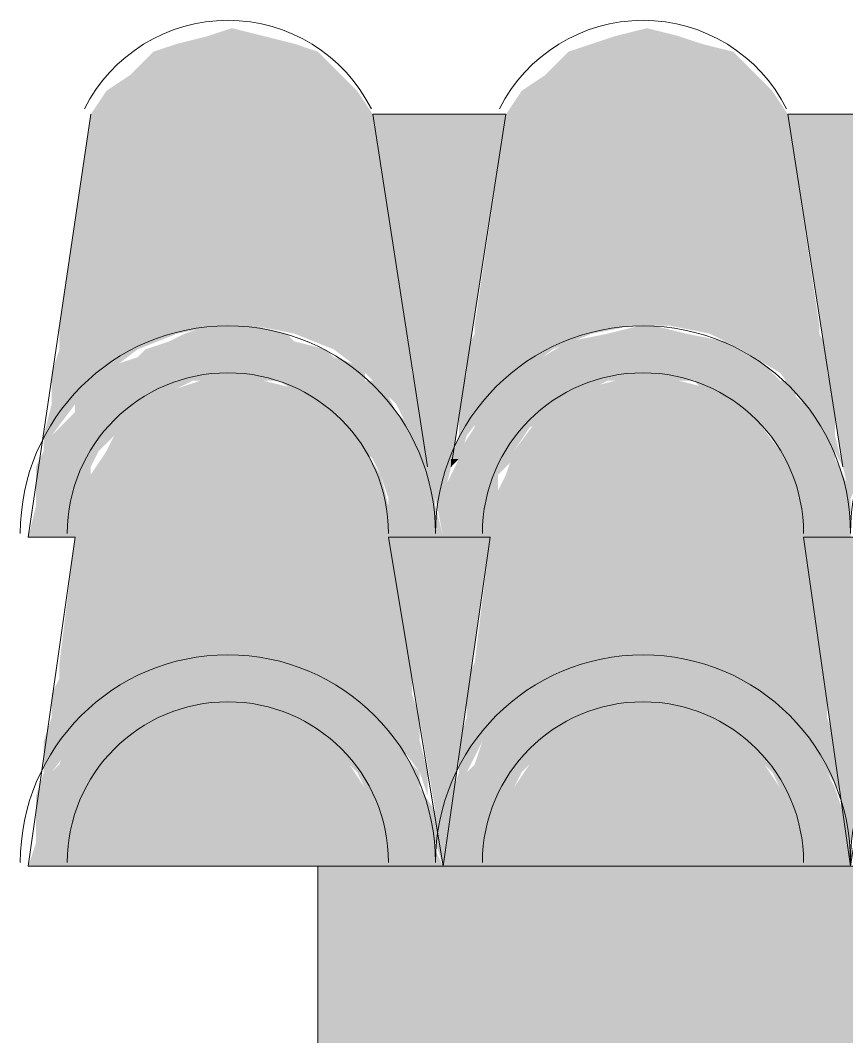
# Model space of a CAD drawing. Header units: millimetres. Extents: x 3949 to 6037, y -1956 to 1273.
# Drawn here: x 4809.31 to 4814.46, y -1551.99 to -1545.66 of the extents above; entities that cross this region are included whole.
import ezdxf

# ---------------------------------------------------------------- set-up
doc = ezdxf.new("R2010")
doc.units = ezdxf.units.MM
doc.layers.add('PADRÃO DE ENTRADA', color=7, linetype='Continuous', lineweight=0)

msp = doc.modelspace()

# ---------------------------------------------------------------- hatches: boundary and pattern name
at = {"layer": 'PADRÃO DE ENTRADA', "true_color": 0xffdf7e}
h = msp.add_hatch(color=41, dxfattribs=at)
h.dxf.hatch_style = 1
h.paths.add_polyline_path([(4835.4309, -1550.9297), (4835.0892, -1550.9297), (4834.7475, -1550.9297), (4829.8166, -1550.9297), (4829.6213, -1550.9297), (4812.6806, -1550.9297), (4812.2412, -1550.9297), (4811.9483, -1550.9297), (4811.6065, -1550.9297), (4811.1672, -1550.9297), (4811.1672, -1564.6455), (4821.4032, -1564.6455), (4826.8079, -1566.7879), (4826.8711, -1566.5984), (4827.9939, -1567.2819), (4826.7246, -1567.0377), (4826.8079, -1566.7879), (4821.4032, -1564.6455), (4811.1672, -1564.6455), (4811.1672, -1576.1533), (4812.4709, -1576.6701), (4812.5341, -1576.4805), (4813.657, -1577.164), (4812.3877, -1576.9199), (4812.4709, -1576.6701), (4811.1672, -1576.1533), (4811.1672, -1595.5028), (4835.1463, -1595.5028), (4835.1463, -1594.087), (4836.4156, -1594.087), (4836.4156, -1595.5028), (4846.5087, -1595.5028), (4846.2662, -1550.9297), (4836.4074, -1550.9297), (4836.4074, -1561.0844), (4842.9976, -1561.0844), (4842.9976, -1585.2731), (4836.855, -1585.2731), (4836.855, -1586.2007), (4834.5116, -1586.2007), (4834.5116, -1585.2731), (4831.633, -1585.2731), (4831.633, -1585.7259), (4830.1812, -1585.7259), (4830.1812, -1585.2731), (4828.4881, -1585.2731), (4828.4881, -1561.0844), (4835.4309, -1561.0844)])
h.paths.add_polyline_path([(4826.7102, -1578.2617), (4826.7102, -1578.5536), (4827.2814, -1578.5536), (4827.2814, -1579.1883), (4826.7102, -1579.1883), (4826.7102, -1579.4549), (4815.2227, -1579.4549), (4815.2227, -1579.1883), (4814.6261, -1579.1883), (4814.6261, -1578.5536), (4815.2227, -1578.5536), (4815.2227, -1578.2617)], flags=16)
h.paths.add_polyline_path([(4826.1136, -1578.5536), (4826.1136, -1578.4521), (4826.5706, -1578.4521), (4826.5706, -1579.2899), (4826.1136, -1579.2899), (4815.8193, -1579.1883), (4815.8193, -1579.2899), (4815.3369, -1579.2899), (4815.3369, -1578.4521), (4815.8193, -1578.4521), (4815.8193, -1578.5536)], flags=0)
h.paths.add_polyline_path([(4825.3132, -1595.6059), (4832.7002, -1595.6059), (4832.7002, -1592.3623), (4825.3132, -1592.3623)], flags=9)

# ---------------------------------------------------------------- linework, layer by layer
at = {"layer": 'PADRÃO DE ENTRADA', "color": 7, "lineweight": 5}
for points in [[(4809.3608, -1548.8792), (4809.7514, -1546.2429)], [(4811.5089, -1546.2429), (4812.3389, -1546.2429)], [(4811.8507, -1548.4399), (4811.5089, -1546.2429)], [(4811.9971, -1548.4399), (4812.3389, -1546.2429)], [(4814.0964, -1546.2429), (4814.9263, -1546.2429)], [(4814.4381, -1548.4399), (4814.0964, -1546.2429)], [(4814.194, -1548.8792), (4814.487, -1550.9297), (4814.8287, -1548.7328)], [(4809.6537, -1548.8792), (4809.3608, -1548.8792)], [(4809.3608, -1550.9297), (4809.6537, -1548.8792)], [(4812.2412, -1548.8792), (4811.9483, -1548.8792), (4811.6065, -1548.8792)], [(4811.6065, -1548.8792), (4811.9483, -1550.9297), (4812.2412, -1548.8792)], [(4811.9483, -1548.8792), (4811.9483, -1548.8792)], [(4811.9483, -1548.8792), (4811.9483, -1548.8792)], [(4814.8287, -1548.8792), (4814.487, -1548.8792), (4814.194, -1548.8792)], [(4809.6537, -1550.9297), (4809.3608, -1550.9297)], [(4811.6065, -1550.9297), (4809.6537, -1550.9297)], [(4811.1672, -1595.5028), (4811.1672, -1550.9297)], [(4812.2412, -1550.9297), (4811.9483, -1550.9297), (4811.6065, -1550.9297)], [(4814.194, -1550.9297), (4812.2412, -1550.9297)], [(4841.1918, -1550.9297), (4812.6806, -1550.9297)], [(4814.8287, -1550.9297), (4814.487, -1550.9297), (4814.194, -1550.9297)]]:
    msp.add_lwpolyline(points, dxfattribs=at)
for points in [[(4809.312, -1548.8547, -0.999977), (4811.8995, -1548.8547, -0.999977), (4814.4869, -1548.8548, -0.999977), (4817.0743, -1548.8548)], [(4809.312, -1550.9052, -0.999977), (4811.8995, -1550.9052, -0.999977), (4814.4869, -1550.9053, -0.999977), (4817.0743, -1550.9053)]]:
    msp.add_lwpolyline(points, format="xyb", dxfattribs=at)
for centre, start, end in [((4810.6057, -1546.6579), 26.62312, 153.36929), ((4813.1932, -1546.6579), 26.62312, 153.36929), ((4810.6057, -1548.8548), 0.0024, 179.9938), ((4813.1932, -1548.8548), 0.0024, 179.9938), ((4810.6057, -1550.9053), 0.0024, 179.9938), ((4813.1932, -1550.9053), 0.0024, 179.9938)]:
    msp.add_arc(centre, 1.0008, start, end, dxfattribs=at)
at = {"layer": 'PADRÃO DE ENTRADA', "color": 244, "true_color": 0x991b1e, "transparency": 33554559}
for points in [[(4810.6301, -1545.7059), (4810.4837, -1545.7547), (4810.8254, -1545.7547)], [(4813.2176, -1545.7059), (4813.0223, -1545.7547), (4813.4129, -1545.7547)], [(4810.4837, -1545.7547), (4810.8254, -1545.7547), (4810.2884, -1545.8035)], [(4810.8254, -1545.7547), (4810.2884, -1545.8035), (4811.0207, -1545.8035)], [(4810.8254, -1545.7547), (4810.4837, -1545.7547), (4810.4837, -1545.7547)], [(4810.4837, -1545.7547), (4810.4837, -1545.7547), (4810.8254, -1545.7547)], [(4813.0223, -1545.7547), (4813.4129, -1545.7547), (4812.8759, -1545.8035)], [(4813.4129, -1545.7547), (4812.8759, -1545.8035), (4813.5594, -1545.8035)], [(4810.1419, -1545.8524), (4811.1672, -1545.8524), (4809.9955, -1545.9988)], [(4811.1672, -1545.8524), (4809.9955, -1545.9988), (4811.3136, -1545.9988)], [(4810.2884, -1545.8035), (4811.0207, -1545.8035), (4810.1419, -1545.8524)], [(4811.0207, -1545.8035), (4810.1419, -1545.8524), (4811.1672, -1545.8524)], [(4812.7294, -1545.8524), (4813.7547, -1545.8524), (4812.583, -1545.9988)], [(4813.7547, -1545.8524), (4812.583, -1545.9988), (4813.9011, -1545.9988)], [(4812.8759, -1545.8035), (4813.5594, -1545.8035), (4812.7294, -1545.8524)], [(4813.5594, -1545.8035), (4812.7294, -1545.8524), (4813.7547, -1545.8524)], [(4809.9955, -1545.9988), (4811.3136, -1545.9988), (4809.849, -1546.0965)], [(4811.3136, -1545.9988), (4809.849, -1546.0965), (4811.4113, -1546.0965)], [(4812.583, -1545.9988), (4813.9011, -1545.9988), (4812.4365, -1546.0965)], [(4813.9011, -1545.9988), (4812.4365, -1546.0965), (4813.9988, -1546.0965)], [(4809.849, -1546.0965), (4811.4113, -1546.0965), (4809.7514, -1546.2429)], [(4811.4113, -1546.0965), (4809.7514, -1546.2429), (4811.5089, -1546.2429)], [(4812.4365, -1546.0965), (4813.9988, -1546.0965), (4812.3389, -1546.2429)], [(4813.9988, -1546.0965), (4812.3389, -1546.2429), (4814.0964, -1546.2429)], [(4809.7514, -1546.2429), (4811.5089, -1546.2429), (4809.5561, -1547.5611)], [(4811.5089, -1546.2429), (4809.5561, -1547.5611), (4811.753, -1547.5611)], [(4812.3389, -1546.2429), (4814.0964, -1546.2429), (4812.1436, -1547.5611)], [(4814.0964, -1546.2429), (4812.1436, -1547.5611), (4814.2917, -1547.5611)], [(4809.5561, -1547.5611), (4810.5325, -1547.5611), (4809.5561, -1547.6099)], [(4810.5325, -1547.5611), (4809.5561, -1547.6099), (4810.2884, -1547.6099)], [(4810.7766, -1547.5611), (4811.753, -1547.5611), (4810.5325, -1547.5611)], [(4810.7766, -1547.5611), (4810.7766, -1547.5611), (4811.753, -1547.5611)], [(4810.7766, -1547.5611), (4811.753, -1547.5611), (4811.0207, -1547.6099)], [(4811.753, -1547.5611), (4811.0207, -1547.6099), (4811.753, -1547.6099)], [(4812.1436, -1547.5611), (4813.12, -1547.5611), (4812.1436, -1547.6099)], [(4813.12, -1547.5611), (4812.1436, -1547.6099), (4812.8759, -1547.6099)], [(4813.3641, -1547.5611), (4814.2917, -1547.5611), (4813.12, -1547.5611)], [(4813.3641, -1547.5611), (4813.3641, -1547.5611), (4814.2917, -1547.5611)], [(4813.3641, -1547.5611), (4814.2917, -1547.5611), (4813.6082, -1547.6099)], [(4814.2917, -1547.5611), (4813.6082, -1547.6099), (4814.2917, -1547.6099)], [(4809.5561, -1547.6099), (4810.2884, -1547.6099), (4809.5561, -1547.7075)], [(4810.2884, -1547.6099), (4809.5561, -1547.7075), (4810.0443, -1547.7075)], [(4811.0207, -1547.6099), (4811.753, -1547.6099), (4811.2648, -1547.7075)], [(4811.753, -1547.6099), (4811.2648, -1547.7075), (4811.753, -1547.7075)], [(4812.1436, -1547.6099), (4812.8759, -1547.6099), (4812.0948, -1547.7075)], [(4812.8759, -1547.6099), (4812.0948, -1547.7075), (4812.6318, -1547.7075)], [(4813.6082, -1547.6099), (4814.2917, -1547.6099), (4813.8035, -1547.7075)], [(4814.2917, -1547.6099), (4813.8035, -1547.7075), (4814.3405, -1547.7075)], [(4809.5561, -1547.7075), (4810.0443, -1547.7075), (4809.5073, -1547.854)], [(4810.0443, -1547.7075), (4809.5073, -1547.854), (4809.849, -1547.854)], [(4811.2648, -1547.7075), (4811.753, -1547.7075), (4811.4601, -1547.854)], [(4811.753, -1547.7075), (4811.4601, -1547.854), (4811.753, -1547.854)], [(4812.0948, -1547.7075), (4812.6318, -1547.7075), (4812.0948, -1547.854)], [(4812.6318, -1547.7075), (4812.0948, -1547.854), (4812.4365, -1547.854)], [(4813.8035, -1547.7075), (4814.3405, -1547.7075), (4814.0476, -1547.854)], [(4814.3405, -1547.7075), (4814.0476, -1547.854), (4814.3405, -1547.854)], [(4809.5073, -1547.854), (4809.849, -1547.854), (4809.5073, -1548.0493)], [(4809.849, -1547.854), (4809.5073, -1548.0493), (4809.6537, -1548.0493)], [(4811.4601, -1547.854), (4811.753, -1547.854), (4811.6554, -1548.0493)], [(4811.753, -1547.854), (4811.6554, -1548.0493), (4811.8018, -1548.0493)], [(4812.0948, -1547.854), (4812.4365, -1547.854), (4812.0459, -1548.0493)], [(4812.4365, -1547.854), (4812.0459, -1548.0493), (4812.2412, -1548.0493)], [(4814.0476, -1547.854), (4814.3405, -1547.854), (4814.194, -1548.0493)], [(4814.3405, -1547.854), (4814.194, -1548.0493), (4814.3893, -1548.0493)], [(4810.4349, -1547.9028), (4810.8254, -1547.9028), (4810.2884, -1547.9516)], [(4810.8254, -1547.9028), (4810.2884, -1547.9516), (4811.0207, -1547.9516)], [(4810.6301, -1547.9028), (4810.679, -1547.9028), (4810.4349, -1547.9028)], [(4810.679, -1547.9028), (4810.4349, -1547.9028), (4810.8254, -1547.9028)], [(4810.6301, -1547.9028), (4810.679, -1547.9028), (4810.679, -1547.9028)], [(4813.0223, -1547.9028), (4813.4129, -1547.9028), (4812.8271, -1547.9516)], [(4813.4129, -1547.9028), (4812.8271, -1547.9516), (4813.6082, -1547.9516)], [(4813.2176, -1547.9028), (4813.0223, -1547.9028), (4813.4129, -1547.9028)], [(4810.2884, -1547.9516), (4811.0207, -1547.9516), (4810.0931, -1548.0493)], [(4811.0207, -1547.9516), (4810.0931, -1548.0493), (4811.216, -1548.0493)], [(4812.8271, -1547.9516), (4813.6082, -1547.9516), (4812.6806, -1548.0493)], [(4813.6082, -1547.9516), (4812.6806, -1548.0493), (4813.7547, -1548.0493)], [(4809.5073, -1548.0493), (4809.6537, -1548.0493), (4809.4584, -1548.2446)], [(4809.6537, -1548.0493), (4809.4584, -1548.2446), (4809.5073, -1548.2446)], [(4810.0931, -1548.0493), (4811.216, -1548.0493), (4809.9467, -1548.1469)], [(4811.216, -1548.0493), (4809.9467, -1548.1469), (4811.3624, -1548.1469)], [(4811.6554, -1548.0493), (4811.8018, -1548.0493), (4811.753, -1548.2446)], [(4811.8018, -1548.0493), (4811.753, -1548.2446), (4811.8507, -1548.2446)], [(4812.0459, -1548.0493), (4812.2412, -1548.0493), (4812.0459, -1548.2446)], [(4812.2412, -1548.0493), (4812.0459, -1548.2446), (4812.0948, -1548.2446)], [(4812.6806, -1548.0493), (4813.7547, -1548.0493), (4812.5341, -1548.1469)], [(4813.7547, -1548.0493), (4812.5341, -1548.1469), (4813.9011, -1548.1469)], [(4814.194, -1548.0493), (4814.3893, -1548.0493), (4814.3405, -1548.2446)], [(4814.3893, -1548.0493), (4814.3405, -1548.2446), (4814.3893, -1548.2446)], [(4809.9467, -1548.1469), (4811.3624, -1548.1469), (4809.849, -1548.3422)], [(4811.3624, -1548.1469), (4809.849, -1548.3422), (4811.4601, -1548.3422)], [(4812.5341, -1548.1469), (4813.9011, -1548.1469), (4812.3877, -1548.3422)], [(4813.9011, -1548.1469), (4812.3877, -1548.3422), (4814.0476, -1548.3422)], [(4809.4584, -1548.391), (4809.4584, -1548.391), (4809.5073, -1548.2446)], [(4809.4584, -1548.391), (4809.5073, -1548.2446), (4809.4584, -1548.2446)], [(4811.8507, -1548.4399), (4811.8507, -1548.2446), (4811.753, -1548.2446)], [(4811.8507, -1548.4399), (4811.8507, -1548.4399), (4811.8507, -1548.2446)], [(4812.0459, -1548.2446), (4812.0948, -1548.2446), (4811.9971, -1548.391)], [(4812.0948, -1548.2446), (4811.9971, -1548.391), (4812.0459, -1548.391)], [(4814.4381, -1548.4399), (4814.3893, -1548.2446), (4814.3405, -1548.2446)], [(4814.4381, -1548.4399), (4814.4381, -1548.4399), (4814.3893, -1548.2446)], [(4809.4584, -1548.391), (4809.4096, -1548.4399), (4809.4096, -1548.4399)], [(4809.849, -1548.3422), (4811.4601, -1548.3422), (4809.7514, -1548.4887)], [(4811.4601, -1548.3422), (4809.7514, -1548.4887), (4811.5577, -1548.4887)], [(4812.0459, -1548.391), (4811.9971, -1548.391), (4811.9971, -1548.4399)], [(4812.3877, -1548.3422), (4814.0476, -1548.3422), (4812.3389, -1548.4887)], [(4814.0476, -1548.3422), (4812.3389, -1548.4887), (4814.1452, -1548.4887)], [(4809.7514, -1548.4887), (4811.5577, -1548.4887), (4809.7026, -1548.684)], [(4811.5577, -1548.4887), (4809.7026, -1548.684), (4811.6065, -1548.684)], [(4812.3389, -1548.4887), (4814.1452, -1548.4887), (4812.2412, -1548.684)], [(4814.1452, -1548.4887), (4812.2412, -1548.684), (4814.194, -1548.684)], [(4809.7026, -1548.684), (4811.6065, -1548.684), (4809.6537, -1548.8792)], [(4811.6065, -1548.684), (4809.6537, -1548.8792), (4811.6065, -1548.8792)], [(4812.2412, -1548.684), (4814.194, -1548.684), (4812.2412, -1548.8792)], [(4814.194, -1548.684), (4812.2412, -1548.8792), (4814.194, -1548.8792)], [(4809.6537, -1548.8792), (4811.6065, -1548.8792), (4809.5561, -1549.6604)], [(4811.6065, -1548.8792), (4809.5561, -1549.6604), (4811.753, -1549.6604)], [(4812.2412, -1548.8792), (4814.194, -1548.8792), (4812.1436, -1549.6604)], [(4814.194, -1548.8792), (4812.1436, -1549.6604), (4814.3405, -1549.6604)], [(4810.6301, -1549.6604), (4809.5561, -1549.6604), (4809.5561, -1549.6604)], [(4809.5561, -1549.6604), (4809.5561, -1549.6604), (4810.6301, -1549.6604)], [(4810.6301, -1549.6604), (4809.5561, -1549.6604), (4810.4349, -1549.6604)], [(4809.5561, -1549.6604), (4810.4349, -1549.6604), (4809.5561, -1549.758)], [(4810.4349, -1549.6604), (4809.5561, -1549.758), (4810.1908, -1549.758)], [(4810.679, -1549.6604), (4811.753, -1549.6604), (4810.6301, -1549.6604)], [(4810.679, -1549.6604), (4810.679, -1549.6604), (4811.753, -1549.6604)], [(4810.8742, -1549.6604), (4811.753, -1549.6604), (4810.679, -1549.6604)], [(4810.8742, -1549.6604), (4810.8742, -1549.6604), (4811.753, -1549.6604)], [(4810.8742, -1549.6604), (4811.753, -1549.6604), (4811.1183, -1549.758)], [(4811.753, -1549.6604), (4811.1183, -1549.758), (4811.753, -1549.758)], [(4812.1436, -1549.6604), (4812.9735, -1549.6604), (4812.0948, -1549.758)], [(4812.9735, -1549.6604), (4812.0948, -1549.758), (4812.7782, -1549.758)], [(4813.2176, -1549.6604), (4812.1436, -1549.6604), (4812.9735, -1549.6604)], [(4813.4617, -1549.6604), (4814.3405, -1549.6604), (4813.2176, -1549.6604)], [(4813.4617, -1549.6604), (4813.4617, -1549.6604), (4814.3405, -1549.6604)], [(4813.4617, -1549.6604), (4814.3405, -1549.6604), (4813.657, -1549.758)], [(4814.3405, -1549.6604), (4813.657, -1549.758), (4814.3405, -1549.758)], [(4809.5561, -1549.758), (4810.1908, -1549.758), (4809.5073, -1549.8556)], [(4810.1908, -1549.758), (4809.5073, -1549.8556), (4809.9955, -1549.8556)], [(4811.1183, -1549.758), (4811.753, -1549.758), (4811.3136, -1549.8556)], [(4811.753, -1549.758), (4811.3136, -1549.8556), (4811.753, -1549.8556)], [(4812.0948, -1549.758), (4812.7782, -1549.758), (4812.0948, -1549.8556)], [(4812.7782, -1549.758), (4812.0948, -1549.8556), (4812.5341, -1549.8556)], [(4813.657, -1549.758), (4814.3405, -1549.758), (4813.9011, -1549.8556)], [(4814.3405, -1549.758), (4813.9011, -1549.8556), (4814.3405, -1549.8556)], [(4809.5073, -1549.8556), (4809.9955, -1549.8556), (4809.5073, -1550.0021)], [(4809.9955, -1549.8556), (4809.5073, -1550.0021), (4809.8002, -1550.0021)], [(4811.3136, -1549.8556), (4811.753, -1549.8556), (4811.5089, -1550.0021)], [(4811.753, -1549.8556), (4811.5089, -1550.0021), (4811.8018, -1550.0021)], [(4812.0948, -1549.8556), (4812.5341, -1549.8556), (4812.0948, -1550.0021)], [(4812.5341, -1549.8556), (4812.0948, -1550.0021), (4812.3877, -1550.0021)], [(4813.9011, -1549.8556), (4814.3405, -1549.8556), (4814.0964, -1550.0021)], [(4814.3405, -1549.8556), (4814.0964, -1550.0021), (4814.3405, -1550.0021)], [(4809.5073, -1550.0021), (4809.8002, -1550.0021), (4809.4584, -1550.1486)], [(4809.8002, -1550.0021), (4809.4584, -1550.1486), (4809.6537, -1550.1486)], [(4811.5089, -1550.0021), (4811.8018, -1550.0021), (4811.6554, -1550.1486)], [(4811.8018, -1550.0021), (4811.6554, -1550.1486), (4811.8018, -1550.1486)], [(4812.0948, -1550.0021), (4812.3877, -1550.0021), (4812.0459, -1550.1486)], [(4812.3877, -1550.0021), (4812.0459, -1550.1486), (4812.1924, -1550.1486)], [(4814.0964, -1550.0021), (4814.3405, -1550.0021), (4814.2429, -1550.1486)], [(4814.3405, -1550.0021), (4814.2429, -1550.1486), (4814.3893, -1550.1486)], [(4809.4584, -1550.1486), (4809.6537, -1550.1486), (4809.4584, -1550.3438)], [(4809.6537, -1550.1486), (4809.4584, -1550.3438), (4809.5073, -1550.3438)], [(4811.6554, -1550.1486), (4811.8018, -1550.1486), (4811.8018, -1550.3438)], [(4811.8018, -1550.1486), (4811.8018, -1550.3438), (4811.8507, -1550.3438)], [(4812.0459, -1550.1486), (4812.1924, -1550.1486), (4812.0459, -1550.3438)], [(4812.1924, -1550.1486), (4812.0459, -1550.3438), (4812.0948, -1550.3438)], [(4814.2429, -1550.1486), (4814.3893, -1550.1486), (4814.3405, -1550.3438)], [(4814.3893, -1550.1486), (4814.3405, -1550.3438), (4814.4381, -1550.3438)], [(4809.5073, -1550.3438), (4809.4584, -1550.4903), (4809.4096, -1550.4903)], [(4809.5073, -1550.3438), (4809.4584, -1550.3438), (4809.4096, -1550.4903)], [(4811.8507, -1550.4903), (4811.8507, -1550.3438), (4811.8018, -1550.3438)], [(4811.8507, -1550.4903), (4811.8507, -1550.4903), (4811.8507, -1550.3438)], [(4812.0459, -1550.3438), (4812.0948, -1550.3438), (4811.9971, -1550.4903)], [(4812.0948, -1550.3438), (4811.9971, -1550.4903), (4812.0459, -1550.4903)], [(4814.4381, -1550.4903), (4814.4381, -1550.3438), (4814.3405, -1550.3438)], [(4814.4381, -1550.4903), (4814.4381, -1550.4903), (4814.4381, -1550.3438)], [(4809.4584, -1550.4903), (4809.4096, -1550.4903), (4809.4096, -1550.588)], [(4811.8507, -1550.4903), (4811.8995, -1550.588), (4811.8995, -1550.588)], [(4812.0459, -1550.4903), (4811.9971, -1550.4903), (4811.9971, -1550.588)], [(4814.4381, -1550.4903), (4814.4381, -1550.588), (4814.4381, -1550.588)]]:
    msp.add_solid(points, dxfattribs=at)
at = {"layer": 'PADRÃO DE ENTRADA', "transparency": 33554559}
for points in [[(4811.5089, -1546.2429), (4812.3389, -1546.2429), (4811.8507, -1548.4399)], [(4812.3389, -1546.2429), (4811.8507, -1548.4399), (4811.9971, -1548.4399)], [(4814.0964, -1546.2429), (4814.9263, -1546.2429), (4814.4381, -1548.4399)], [(4814.9263, -1546.2429), (4814.4381, -1548.4399), (4814.5846, -1548.4399)], [(4810.4837, -1547.5611), (4810.7766, -1547.5611), (4810.3372, -1547.6099)], [(4810.7766, -1547.5611), (4810.3372, -1547.6099), (4810.9719, -1547.6099)], [(4810.7278, -1547.5611), (4810.4837, -1547.5611), (4810.7766, -1547.5611)], [(4813.1688, -1547.5611), (4813.2664, -1547.5611), (4812.9735, -1547.6099)], [(4813.2664, -1547.5611), (4812.9735, -1547.6099), (4813.4617, -1547.6099)], [(4813.2176, -1547.5611), (4813.1688, -1547.5611), (4813.2664, -1547.5611)], [(4810.3372, -1547.6099), (4810.9719, -1547.6099), (4810.2396, -1547.6587)], [(4810.9719, -1547.6099), (4810.2396, -1547.6587), (4811.0207, -1547.6587)], [(4812.9735, -1547.6099), (4813.4617, -1547.6099), (4812.7294, -1547.6587)], [(4813.4617, -1547.6099), (4812.7294, -1547.6587), (4813.7058, -1547.6587)], [(4810.2396, -1547.6587), (4811.0207, -1547.6587), (4810.0931, -1547.7075)], [(4811.0207, -1547.6587), (4810.0931, -1547.7075), (4811.216, -1547.7075)], [(4812.7294, -1547.6587), (4813.7058, -1547.6587), (4812.4853, -1547.8052)], [(4813.7058, -1547.6587), (4812.4853, -1547.8052), (4813.9499, -1547.8052)], [(4810.0443, -1547.7564), (4811.2648, -1547.7564), (4809.8978, -1547.8052)], [(4811.2648, -1547.7564), (4809.8978, -1547.8052), (4811.4113, -1547.8052)], [(4810.0931, -1547.7075), (4811.216, -1547.7075), (4810.0443, -1547.7564)], [(4811.216, -1547.7075), (4810.0443, -1547.7564), (4811.2648, -1547.7564)], [(4809.8978, -1547.8052), (4811.4113, -1547.8052), (4809.849, -1547.854)], [(4811.4113, -1547.8052), (4809.849, -1547.854), (4811.4601, -1547.854)], [(4812.4853, -1547.8052), (4813.9499, -1547.8052), (4812.3877, -1547.9028)], [(4813.9499, -1547.8052), (4812.3877, -1547.9028), (4814.0476, -1547.9028)], [(4809.849, -1547.854), (4811.4601, -1547.854), (4809.8002, -1547.9028)], [(4811.4601, -1547.854), (4809.8002, -1547.9028), (4811.4601, -1547.9028)], [(4809.8002, -1547.9028), (4810.386, -1547.9028), (4809.7026, -1548.0005)], [(4810.386, -1547.9028), (4809.7026, -1548.0005), (4810.1908, -1548.0005)], [(4810.5813, -1547.9028), (4809.8002, -1547.9028), (4810.386, -1547.9028)], [(4810.7278, -1547.9028), (4811.4601, -1547.9028), (4810.9231, -1547.9028)], [(4811.4601, -1547.9028), (4810.9231, -1547.9028), (4811.5089, -1547.9028)], [(4810.9231, -1547.9028), (4811.5089, -1547.9028), (4811.0695, -1548.0005)], [(4811.5089, -1547.9028), (4811.0695, -1548.0005), (4811.6065, -1548.0005)], [(4812.3389, -1547.9028), (4812.9735, -1547.9028), (4812.29, -1547.9516)], [(4812.9735, -1547.9028), (4812.29, -1547.9516), (4812.8759, -1547.9516)], [(4812.3877, -1547.9028), (4813.12, -1547.9028), (4812.3389, -1547.9028)], [(4813.12, -1547.9028), (4812.3389, -1547.9028), (4812.9735, -1547.9028)], [(4813.3153, -1547.9028), (4814.0476, -1547.9028), (4813.5105, -1547.9028)], [(4814.0476, -1547.9028), (4813.5105, -1547.9028), (4814.0964, -1547.9028)], [(4813.5105, -1547.9028), (4814.0964, -1547.9028), (4813.5594, -1547.9516)], [(4814.0964, -1547.9028), (4813.5594, -1547.9516), (4814.1452, -1547.9516)], [(4809.7026, -1548.0005), (4810.1908, -1548.0005), (4809.6537, -1548.0493)], [(4810.1908, -1548.0005), (4809.6537, -1548.0493), (4810.1419, -1548.0493)], [(4811.6065, -1548.0005), (4811.0695, -1548.0005), (4811.0695, -1548.0005)], [(4811.0695, -1548.0005), (4811.0695, -1548.0005), (4811.6065, -1548.0005)], [(4811.0695, -1548.0005), (4811.6065, -1548.0005), (4811.216, -1548.0981)], [(4811.6065, -1548.0005), (4811.216, -1548.0981), (4811.6554, -1548.0981)], [(4812.29, -1548.0005), (4812.7782, -1548.0005), (4812.1924, -1548.0981)], [(4812.7782, -1548.0005), (4812.1924, -1548.0981), (4812.6318, -1548.0981)], [(4812.29, -1547.9516), (4812.8759, -1547.9516), (4812.29, -1548.0005)], [(4812.8759, -1547.9516), (4812.29, -1548.0005), (4812.7782, -1548.0005)], [(4813.5594, -1547.9516), (4814.1452, -1547.9516), (4813.657, -1548.0005)], [(4814.1452, -1547.9516), (4813.657, -1548.0005), (4814.1452, -1548.0005)], [(4813.657, -1548.0005), (4814.1452, -1548.0005), (4813.8035, -1548.0981)], [(4814.1452, -1548.0005), (4813.8035, -1548.0981), (4814.2429, -1548.0981)], [(4809.6537, -1548.0493), (4810.1419, -1548.0493), (4809.6537, -1548.0981)], [(4810.1419, -1548.0493), (4809.6537, -1548.0981), (4810.0443, -1548.0981)], [(4809.6537, -1548.0981), (4810.0443, -1548.0981), (4809.5561, -1548.1957)], [(4810.0443, -1548.0981), (4809.5561, -1548.1957), (4809.9467, -1548.1957)], [(4811.216, -1548.0981), (4811.6554, -1548.0981), (4811.3136, -1548.1957)], [(4811.6554, -1548.0981), (4811.3136, -1548.1957), (4811.753, -1548.1957)], [(4812.1924, -1548.0981), (4812.6318, -1548.0981), (4812.1436, -1548.1469)], [(4812.6318, -1548.0981), (4812.1436, -1548.1469), (4812.583, -1548.1469)], [(4813.8035, -1548.0981), (4814.2429, -1548.0981), (4813.9011, -1548.1469)], [(4814.2429, -1548.0981), (4813.9011, -1548.1469), (4814.2917, -1548.1469)], [(4809.5561, -1548.1957), (4809.9467, -1548.1957), (4809.5073, -1548.2446)], [(4809.9467, -1548.1957), (4809.5073, -1548.2446), (4809.8978, -1548.2446)], [(4811.3624, -1548.1957), (4811.753, -1548.1957), (4811.3136, -1548.1957)], [(4811.3624, -1548.1957), (4811.3624, -1548.1957), (4811.753, -1548.1957)], [(4811.3624, -1548.1957), (4811.753, -1548.1957), (4811.4601, -1548.3422)], [(4811.753, -1548.1957), (4811.4601, -1548.3422), (4811.8018, -1548.3422)], [(4812.1436, -1548.1957), (4812.4853, -1548.1957), (4812.0459, -1548.3422)], [(4812.4853, -1548.1957), (4812.0459, -1548.3422), (4812.3877, -1548.3422)], [(4812.1436, -1548.1469), (4812.583, -1548.1469), (4812.1436, -1548.1957)], [(4812.583, -1548.1469), (4812.1436, -1548.1957), (4812.4853, -1548.1957)], [(4813.9011, -1548.1469), (4814.2917, -1548.1469), (4813.9499, -1548.1957)], [(4814.2917, -1548.1469), (4813.9499, -1548.1957), (4814.3405, -1548.1957)], [(4813.9499, -1548.1957), (4814.3405, -1548.1957), (4814.0476, -1548.3422)], [(4814.3405, -1548.1957), (4814.0476, -1548.3422), (4814.3893, -1548.3422)], [(4809.5073, -1548.2446), (4809.8978, -1548.2446), (4809.4584, -1548.3422)], [(4809.8978, -1548.2446), (4809.4584, -1548.3422), (4809.8002, -1548.3422)], [(4809.4584, -1548.3422), (4809.8002, -1548.3422), (4809.4096, -1548.4399)], [(4809.8002, -1548.3422), (4809.4096, -1548.4399), (4809.7514, -1548.4399)], [(4811.4601, -1548.3422), (4811.8018, -1548.3422), (4811.5089, -1548.391)], [(4811.8018, -1548.3422), (4811.5089, -1548.391), (4811.8507, -1548.391)], [(4811.5089, -1548.391), (4811.8507, -1548.391), (4811.5577, -1548.4887)], [(4811.8507, -1548.391), (4811.5577, -1548.4887), (4811.8995, -1548.4887)], [(4812.0459, -1548.391), (4812.3877, -1548.391), (4811.9971, -1548.4887)], [(4812.3877, -1548.391), (4811.9971, -1548.4887), (4812.29, -1548.4887)], [(4812.0459, -1548.3422), (4812.3877, -1548.3422), (4812.0459, -1548.391)], [(4812.3877, -1548.3422), (4812.0459, -1548.391), (4812.3877, -1548.391)], [(4814.0476, -1548.3422), (4814.3893, -1548.3422), (4814.0476, -1548.391)], [(4814.3893, -1548.3422), (4814.0476, -1548.391), (4814.3893, -1548.391)], [(4814.0476, -1548.391), (4814.3893, -1548.391), (4814.1452, -1548.4887)], [(4814.3893, -1548.391), (4814.1452, -1548.4887), (4814.4381, -1548.4887)], [(4809.4096, -1548.4399), (4809.7514, -1548.4399), (4809.4096, -1548.4887)], [(4809.7514, -1548.4399), (4809.4096, -1548.4887), (4809.7514, -1548.4887)], [(4811.9971, -1548.4399), (4811.8507, -1548.4399), (4811.8507, -1548.4399)], [(4811.8507, -1548.4399), (4811.8507, -1548.4399), (4811.9971, -1548.4399)], [(4811.8507, -1548.4399), (4811.9971, -1548.4399), (4811.8995, -1548.6351)], [(4811.9971, -1548.4399), (4811.8995, -1548.6351), (4811.9483, -1548.6351)], [(4814.4381, -1548.4399), (4814.5846, -1548.4399), (4814.487, -1548.6351)], [(4809.4096, -1548.4887), (4809.7514, -1548.4887), (4809.4096, -1548.684)], [(4809.7514, -1548.4887), (4809.4096, -1548.684), (4809.7026, -1548.684)], [(4811.5577, -1548.4887), (4811.8995, -1548.4887), (4811.6065, -1548.6351)], [(4811.8995, -1548.4887), (4811.6065, -1548.6351), (4811.8995, -1548.6351)], [(4811.9971, -1548.4887), (4812.29, -1548.4887), (4811.9483, -1548.5863)], [(4812.29, -1548.4887), (4811.9483, -1548.5863), (4812.29, -1548.5863)], [(4814.1452, -1548.4887), (4814.4381, -1548.4887), (4814.1452, -1548.5863)], [(4814.4381, -1548.4887), (4814.1452, -1548.5863), (4814.487, -1548.5863)], [(4811.6065, -1548.6351), (4811.8995, -1548.6351), (4811.6065, -1548.684)], [(4811.8995, -1548.6351), (4811.6065, -1548.684), (4811.8995, -1548.684)], [(4811.9483, -1548.6351), (4811.8995, -1548.6351), (4811.8995, -1548.6351)], [(4811.8995, -1548.6351), (4811.8995, -1548.6351), (4811.9483, -1548.6351)], [(4811.8995, -1548.6351), (4811.9483, -1548.6351), (4811.9483, -1548.8792)], [(4811.9483, -1548.5863), (4812.29, -1548.5863), (4811.9483, -1548.684)], [(4812.29, -1548.5863), (4811.9483, -1548.684), (4812.2412, -1548.684)], [(4811.9483, -1548.6351), (4811.9483, -1548.8792), (4811.9483, -1548.8792)], [(4814.1452, -1548.5863), (4814.487, -1548.5863), (4814.194, -1548.684)], [(4814.487, -1548.5863), (4814.194, -1548.684), (4814.487, -1548.684)], [(4809.4096, -1548.684), (4809.7026, -1548.684), (4809.3608, -1548.8792)], [(4809.7026, -1548.684), (4809.3608, -1548.8792), (4809.6537, -1548.8792)], [(4811.6065, -1548.684), (4811.8995, -1548.684), (4811.6065, -1548.8792)], [(4811.8995, -1548.684), (4811.6065, -1548.8792), (4811.9483, -1548.8792)], [(4811.9483, -1548.684), (4812.2412, -1548.684), (4811.9483, -1548.8792)], [(4812.2412, -1548.684), (4811.9483, -1548.8792), (4812.2412, -1548.8792)], [(4814.194, -1548.684), (4814.487, -1548.684), (4814.194, -1548.8792)], [(4814.487, -1548.684), (4814.194, -1548.8792), (4814.487, -1548.8792)], [(4811.6065, -1548.8792), (4812.2412, -1548.8792), (4811.8995, -1550.588)], [(4812.2412, -1548.8792), (4811.8995, -1550.588), (4811.9971, -1550.588)], [(4812.2412, -1548.8792), (4811.9483, -1548.8792), (4811.9483, -1548.8792)], [(4811.9483, -1548.8792), (4811.9483, -1548.8792), (4812.2412, -1548.8792)], [(4814.194, -1548.8792), (4814.8287, -1548.8792), (4814.4381, -1550.588)], [(4814.487, -1548.8792), (4814.194, -1548.8792), (4814.194, -1548.8792)], [(4814.194, -1548.8792), (4814.194, -1548.8792), (4814.487, -1548.8792)], [(4814.8287, -1548.8792), (4814.4381, -1550.588), (4814.5358, -1550.588)], [(4810.4349, -1549.6604), (4810.8742, -1549.6604), (4810.1908, -1549.758)], [(4810.8742, -1549.6604), (4810.1908, -1549.758), (4811.1183, -1549.758)], [(4810.6301, -1549.6604), (4810.679, -1549.6604), (4810.4349, -1549.6604)], [(4810.679, -1549.6604), (4810.4349, -1549.6604), (4810.8742, -1549.6604)], [(4810.6301, -1549.6604), (4810.679, -1549.6604), (4810.679, -1549.6604)], [(4812.9735, -1549.6604), (4813.4617, -1549.6604), (4812.7782, -1549.758)], [(4813.4617, -1549.6604), (4812.7782, -1549.758), (4813.657, -1549.758)], [(4813.2176, -1549.6604), (4812.9735, -1549.6604), (4813.4617, -1549.6604)], [(4810.1908, -1549.758), (4811.1183, -1549.758), (4809.9955, -1549.8556)], [(4811.1183, -1549.758), (4809.9955, -1549.8556), (4811.3136, -1549.8556)], [(4812.7782, -1549.758), (4813.657, -1549.758), (4812.5341, -1549.8556)], [(4813.657, -1549.758), (4812.5341, -1549.8556), (4813.9011, -1549.8556)], [(4809.9955, -1549.8556), (4811.3136, -1549.8556), (4809.8002, -1549.9533)], [(4811.3136, -1549.8556), (4809.8002, -1549.9533), (4811.5089, -1549.9533)], [(4812.5341, -1549.8556), (4813.9011, -1549.8556), (4812.3877, -1549.9533)], [(4813.9011, -1549.8556), (4812.3877, -1549.9533), (4814.0476, -1549.9533)], [(4809.8002, -1549.9533), (4810.5813, -1549.9533), (4809.8002, -1550.0021)], [(4810.5813, -1549.9533), (4809.8002, -1550.0021), (4810.4837, -1550.0021)], [(4810.5813, -1549.9533), (4810.7278, -1549.9533), (4810.386, -1550.0021)], [(4810.7278, -1549.9533), (4810.386, -1550.0021), (4810.9231, -1550.0021)], [(4810.7278, -1549.9533), (4811.5089, -1549.9533), (4810.8254, -1550.0021)], [(4811.5089, -1549.9533), (4810.8254, -1550.0021), (4811.5089, -1550.0021)], [(4812.3877, -1549.9533), (4813.12, -1549.9533), (4812.3877, -1550.0021)], [(4813.12, -1549.9533), (4812.3877, -1550.0021), (4813.0712, -1550.0021)], [(4813.12, -1549.9533), (4813.3153, -1549.9533), (4812.9735, -1550.0021)], [(4813.3153, -1549.9533), (4812.9735, -1550.0021), (4813.5105, -1550.0021)], [(4813.3153, -1549.9533), (4814.0476, -1549.9533), (4813.4129, -1550.0021)], [(4814.0476, -1549.9533), (4813.4129, -1550.0021), (4814.0964, -1550.0021)], [(4809.7514, -1550.0021), (4810.386, -1550.0021), (4809.7026, -1550.0509)], [(4810.386, -1550.0021), (4809.7026, -1550.0509), (4810.1908, -1550.0509)], [(4809.8002, -1550.0021), (4810.4837, -1550.0021), (4809.7514, -1550.0021)], [(4810.4837, -1550.0021), (4809.7514, -1550.0021), (4810.386, -1550.0021)], [(4810.386, -1550.0021), (4810.9231, -1550.0021), (4810.1908, -1550.0509)], [(4810.9231, -1550.0021), (4810.1908, -1550.0509), (4811.0695, -1550.0509)], [(4810.9231, -1550.0021), (4811.5089, -1550.0021), (4810.8254, -1550.0021)], [(4810.9231, -1550.0021), (4810.9231, -1550.0021), (4811.5089, -1550.0021)], [(4810.9231, -1550.0021), (4811.5089, -1550.0021), (4811.0695, -1550.0509)], [(4811.5089, -1550.0021), (4811.0695, -1550.0509), (4811.6065, -1550.0509)], [(4812.3389, -1550.0021), (4812.9735, -1550.0021), (4812.29, -1550.0509)], [(4812.9735, -1550.0021), (4812.29, -1550.0509), (4812.7782, -1550.0509)], [(4812.3877, -1550.0021), (4813.0712, -1550.0021), (4812.3389, -1550.0021)], [(4813.0712, -1550.0021), (4812.3389, -1550.0021), (4812.9735, -1550.0021)], [(4812.9735, -1550.0021), (4813.5105, -1550.0021), (4812.7782, -1550.0509)], [(4813.5105, -1550.0021), (4812.7782, -1550.0509), (4813.657, -1550.0509)], [(4813.5105, -1550.0021), (4814.0964, -1550.0021), (4813.4129, -1550.0021)], [(4813.5105, -1550.0021), (4813.5105, -1550.0021), (4814.0964, -1550.0021)], [(4813.5105, -1550.0021), (4814.0964, -1550.0021), (4813.657, -1550.0509)], [(4814.0964, -1550.0021), (4813.657, -1550.0509), (4814.1452, -1550.0509)], [(4809.7026, -1550.0509), (4810.1908, -1550.0509), (4809.6537, -1550.1486)], [(4810.1908, -1550.0509), (4809.6537, -1550.1486), (4810.0931, -1550.1486)], [(4810.1908, -1550.0509), (4811.0695, -1550.0509), (4810.0443, -1550.1486)], [(4811.0695, -1550.0509), (4810.0443, -1550.1486), (4811.216, -1550.1486)], [(4811.0695, -1550.0509), (4811.6065, -1550.0509), (4811.216, -1550.1486)], [(4811.6065, -1550.0509), (4811.216, -1550.1486), (4811.6554, -1550.1486)], [(4812.29, -1550.0509), (4812.7782, -1550.0509), (4812.1924, -1550.1486)], [(4812.7782, -1550.0509), (4812.1924, -1550.1486), (4812.6318, -1550.1486)], [(4812.7782, -1550.0509), (4813.657, -1550.0509), (4812.6318, -1550.1486)], [(4813.657, -1550.0509), (4812.6318, -1550.1486), (4813.8035, -1550.1486)], [(4813.657, -1550.0509), (4814.1452, -1550.0509), (4813.8035, -1550.1486)], [(4814.1452, -1550.0509), (4813.8035, -1550.1486), (4814.2429, -1550.1486)], [(4809.6049, -1550.1486), (4810.0443, -1550.1486), (4809.5561, -1550.295)], [(4810.0443, -1550.1486), (4809.5561, -1550.295), (4809.9467, -1550.295)], [(4809.6537, -1550.1486), (4810.0931, -1550.1486), (4809.6049, -1550.1486)], [(4810.0931, -1550.1486), (4809.6049, -1550.1486), (4810.0443, -1550.1486)], [(4810.0443, -1550.1486), (4811.216, -1550.1486), (4809.9467, -1550.295)], [(4811.216, -1550.1486), (4809.9467, -1550.295), (4811.3624, -1550.295)], [(4811.6554, -1550.1486), (4811.216, -1550.1486), (4811.216, -1550.1486)], [(4811.216, -1550.1486), (4811.216, -1550.1486), (4811.6554, -1550.1486)], [(4811.216, -1550.1486), (4811.6554, -1550.1486), (4811.3624, -1550.295)], [(4811.6554, -1550.1486), (4811.3624, -1550.295), (4811.753, -1550.295)], [(4812.1924, -1550.1486), (4812.6318, -1550.1486), (4812.1436, -1550.295)], [(4812.6318, -1550.1486), (4812.1436, -1550.295), (4812.4853, -1550.295)], [(4812.6318, -1550.1486), (4812.1924, -1550.1486), (4812.1924, -1550.1486)], [(4812.1924, -1550.1486), (4812.1924, -1550.1486), (4812.6318, -1550.1486)], [(4812.6318, -1550.1486), (4813.8035, -1550.1486), (4812.4853, -1550.295)], [(4813.8035, -1550.1486), (4812.4853, -1550.295), (4813.9499, -1550.295)], [(4814.2429, -1550.1486), (4813.8035, -1550.1486), (4813.8035, -1550.1486)], [(4813.8035, -1550.1486), (4813.8035, -1550.1486), (4814.2429, -1550.1486)], [(4813.8035, -1550.1486), (4814.2429, -1550.1486), (4813.9499, -1550.295)], [(4814.2429, -1550.1486), (4813.9499, -1550.295), (4814.3405, -1550.295)], [(4809.5073, -1550.3438), (4809.8978, -1550.3438), (4809.4584, -1550.4415)], [(4809.8978, -1550.3438), (4809.4584, -1550.4415), (4809.8002, -1550.4415)], [(4809.5561, -1550.295), (4809.9467, -1550.295), (4809.5073, -1550.3438)], [(4809.9467, -1550.295), (4809.5073, -1550.3438), (4809.8978, -1550.3438)], [(4809.9467, -1550.295), (4811.3624, -1550.295), (4809.8002, -1550.4415)], [(4811.3624, -1550.295), (4809.8002, -1550.4415), (4811.4601, -1550.4415)], [(4811.3624, -1550.295), (4811.753, -1550.295), (4811.4113, -1550.3438)], [(4811.753, -1550.295), (4811.4113, -1550.3438), (4811.8018, -1550.3438)], [(4811.4113, -1550.3438), (4811.8018, -1550.3438), (4811.4601, -1550.4415)], [(4811.8018, -1550.3438), (4811.4601, -1550.4415), (4811.8018, -1550.4415)], [(4812.0948, -1550.3438), (4812.4365, -1550.3438), (4812.0459, -1550.4415)], [(4812.4365, -1550.3438), (4812.0459, -1550.4415), (4812.3877, -1550.4415)], [(4812.1436, -1550.295), (4812.4853, -1550.295), (4812.0948, -1550.3438)], [(4812.4853, -1550.295), (4812.0948, -1550.3438), (4812.4365, -1550.3438)], [(4812.4853, -1550.295), (4813.9499, -1550.295), (4812.3877, -1550.4415)], [(4813.9499, -1550.295), (4812.3877, -1550.4415), (4814.0476, -1550.4415)], [(4813.9499, -1550.295), (4814.3405, -1550.295), (4813.9988, -1550.3438)], [(4814.3405, -1550.295), (4813.9988, -1550.3438), (4814.3405, -1550.3438)], [(4813.9988, -1550.3438), (4814.3405, -1550.3438), (4814.0476, -1550.4415)], [(4814.3405, -1550.3438), (4814.0476, -1550.4415), (4814.3893, -1550.4415)], [(4809.4584, -1550.4415), (4809.8002, -1550.4415), (4809.4096, -1550.588)], [(4809.8002, -1550.4415), (4809.4096, -1550.588), (4809.7514, -1550.588)], [(4809.8002, -1550.4415), (4811.4601, -1550.4415), (4809.7514, -1550.588)], [(4811.4601, -1550.4415), (4809.7514, -1550.588), (4811.5577, -1550.588)], [(4811.4601, -1550.4415), (4811.8018, -1550.4415), (4811.5577, -1550.588)], [(4811.8018, -1550.4415), (4811.5577, -1550.588), (4811.8995, -1550.588)], [(4812.0459, -1550.4415), (4812.3877, -1550.4415), (4811.9971, -1550.588)], [(4812.3877, -1550.4415), (4811.9971, -1550.588), (4812.3389, -1550.588)], [(4812.3877, -1550.4415), (4814.0476, -1550.4415), (4812.29, -1550.588)], [(4814.0476, -1550.4415), (4812.29, -1550.588), (4814.1452, -1550.588)], [(4814.0476, -1550.4415), (4814.3893, -1550.4415), (4814.1452, -1550.588)], [(4814.3893, -1550.4415), (4814.1452, -1550.588), (4814.4381, -1550.588)], [(4809.7514, -1550.588), (4809.4096, -1550.588), (4809.4096, -1550.588)], [(4809.4096, -1550.588), (4809.4096, -1550.588), (4809.7514, -1550.588)], [(4809.4096, -1550.588), (4809.7514, -1550.588), (4809.4096, -1550.7832)], [(4809.7514, -1550.588), (4809.4096, -1550.7832), (4809.7026, -1550.7832)], [(4809.7514, -1550.588), (4811.5577, -1550.588), (4809.7026, -1550.7832)], [(4811.5577, -1550.588), (4809.7026, -1550.7832), (4811.6065, -1550.7832)], [(4811.8995, -1550.588), (4811.5577, -1550.588), (4811.5577, -1550.588)], [(4811.5577, -1550.588), (4811.5577, -1550.588), (4811.8995, -1550.588)], [(4811.5577, -1550.588), (4811.8995, -1550.588), (4811.6065, -1550.7832)], [(4811.8995, -1550.588), (4811.6065, -1550.7832), (4811.8995, -1550.7832)], [(4811.8995, -1550.588), (4811.9971, -1550.588), (4811.8995, -1550.7832)], [(4811.9971, -1550.588), (4811.8995, -1550.7832), (4811.9483, -1550.7832)], [(4811.9971, -1550.588), (4812.29, -1550.588), (4811.9483, -1550.7832)], [(4812.29, -1550.588), (4811.9483, -1550.7832), (4812.2412, -1550.7832)], [(4812.3389, -1550.588), (4811.9971, -1550.588), (4812.29, -1550.588)], [(4812.29, -1550.588), (4814.1452, -1550.588), (4812.2412, -1550.7832)], [(4814.1452, -1550.588), (4812.2412, -1550.7832), (4814.194, -1550.7832)], [(4814.4381, -1550.588), (4814.1452, -1550.588), (4814.1452, -1550.588)], [(4814.1452, -1550.588), (4814.1452, -1550.588), (4814.4381, -1550.588)], [(4814.1452, -1550.588), (4814.4381, -1550.588), (4814.194, -1550.7832)], [(4814.4381, -1550.588), (4814.194, -1550.7832), (4814.487, -1550.7832)], [(4814.5358, -1550.588), (4814.4381, -1550.588), (4814.4381, -1550.588)], [(4814.4381, -1550.588), (4814.4381, -1550.588), (4814.5358, -1550.588)], [(4814.4381, -1550.588), (4814.5358, -1550.588), (4814.487, -1550.7832)], [(4809.4096, -1550.7832), (4809.7026, -1550.7832), (4809.3608, -1550.9297)], [(4809.7026, -1550.7832), (4809.3608, -1550.9297), (4809.6537, -1550.9297)], [(4809.7026, -1550.7832), (4811.6065, -1550.7832), (4809.6537, -1550.9297)], [(4811.6065, -1550.7832), (4809.6537, -1550.9297), (4811.6065, -1550.9297)], [(4811.6065, -1550.7832), (4811.8995, -1550.7832), (4811.6065, -1550.8321)], [(4811.8995, -1550.7832), (4811.6065, -1550.8321), (4811.8995, -1550.8321)], [(4811.8995, -1550.7832), (4811.8995, -1550.7832), (4811.9483, -1550.7832)], [(4811.9483, -1550.7832), (4811.8995, -1550.7832), (4811.9483, -1550.9297)], [(4811.9483, -1550.7832), (4812.2412, -1550.7832), (4811.9483, -1550.8321)], [(4812.2412, -1550.7832), (4811.9483, -1550.8321), (4812.2412, -1550.8321)], [(4812.2412, -1550.7832), (4814.194, -1550.7832), (4812.2412, -1550.9297)], [(4814.194, -1550.7832), (4812.2412, -1550.9297), (4814.194, -1550.9297)], [(4814.194, -1550.7832), (4814.487, -1550.7832), (4814.194, -1550.8321)], [(4814.487, -1550.7832), (4814.194, -1550.8321), (4814.487, -1550.8321)], [(4811.6065, -1550.8321), (4811.8995, -1550.8321), (4811.6065, -1550.9297)], [(4811.8995, -1550.8321), (4811.6065, -1550.9297), (4811.9483, -1550.9297)], [(4811.9483, -1550.8321), (4812.2412, -1550.8321), (4811.9483, -1550.9297)], [(4812.2412, -1550.8321), (4811.9483, -1550.9297), (4812.2412, -1550.9297)], [(4814.194, -1550.8321), (4814.487, -1550.8321), (4814.194, -1550.9297)], [(4814.487, -1550.8321), (4814.194, -1550.9297), (4814.487, -1550.9297)]]:
    msp.add_solid(points, dxfattribs=at)

doc.saveas('drawing.dxf')
